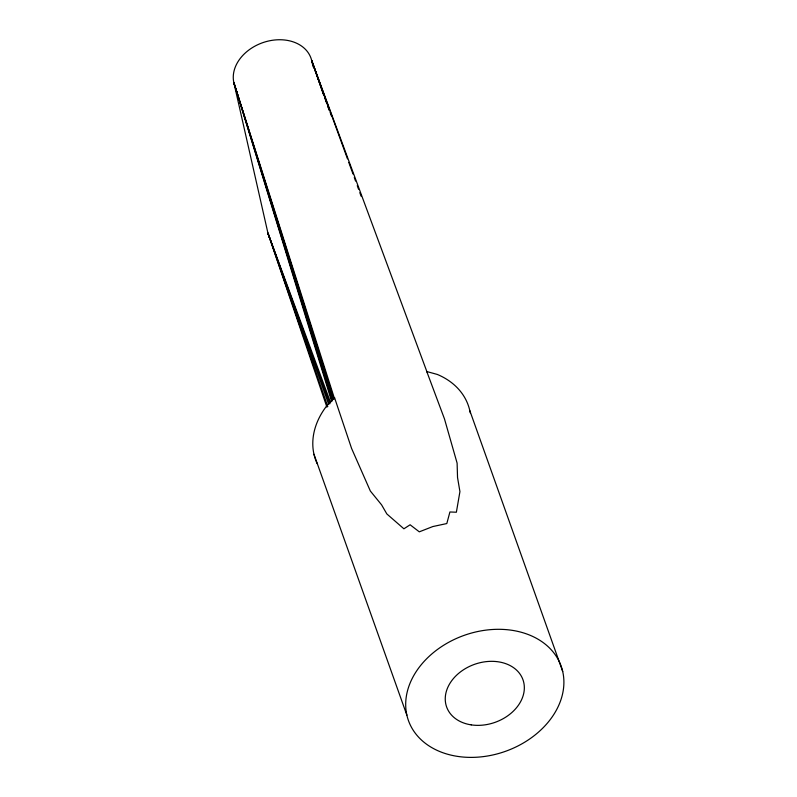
<?xml version="1.0" encoding="UTF-8"?>
<svg xmlns="http://www.w3.org/2000/svg" width="797" height="797" viewBox="0 0 797 797"><rect width="100%" height="100%" fill="white"/><g stroke="black" fill="none" stroke-linecap="round" stroke-linejoin="round"><path stroke-width="1.2" d="M470.26 412.886A81.055 61.548 -19.6 0 0 437.344 374.451L426.764 371.541L444.477 418.903L457.109 463.137L457.538 477.523L459.929 491.619L456.372 512.222L449.916 511.983L446.818 523.549L432.831 526.548L419.302 531.838L410.116 524.785L403.9 528.8L386.844 513.945L381.574 504.83L370.356 491.042L351.577 448.412L334.591 397.813L334.411 398.37L233.85 82.659A40.527 30.774 -19.6 0 1 265.989 41.653A40.527 30.774 -19.6 0 1 311.766 60.841L427.053 372.119M334.591 397.813L327.149 405.324A81.055 61.548 -19.6 0 0 317.176 463.665M333.853 399.377L233.85 82.659L267.951 233.172L330.645 402.724M313.151 66.908L311.766 60.841L347.482 158.852M348.757 162.349L353.011 174.015M354.286 177.522L355.562 181.019M357.265 185.681L358.54 189.188M359.816 192.685L361.091 196.192M270.452 239.608A40.527 30.774 -19.6 0 1 267.951 233.172L329.838 403.8M469.812 410.634L562.712 671.522A81.055 61.548 -19.6 0 1 457.647 756.403A81.055 61.548 -19.6 0 1 434.016 652.125A81.055 61.548 -19.6 0 1 562.712 671.522M323.632 94.883L311.766 60.841L329.34 110.076M330.177 112.417L331.432 115.934M313.978 454.28L406.878 715.168M326.909 407.157L267.951 233.172L328.683 404.328M311.766 60.841L323.751 94.873M324.578 97.214L326.64 103.082M327.886 106.609L329.121 110.125M267.951 233.172L327.786 406.609M331.522 401.03L233.85 82.659L332.648 399.516M233.85 82.659L332.219 400.941M471.216 724.871A40.527 30.774 -19.6 0 0 523.749 682.441A40.527 30.774 -19.6 0 0 459.401 672.738A40.527 30.774 -19.6 0 0 471.216 724.871"/></g></svg>
